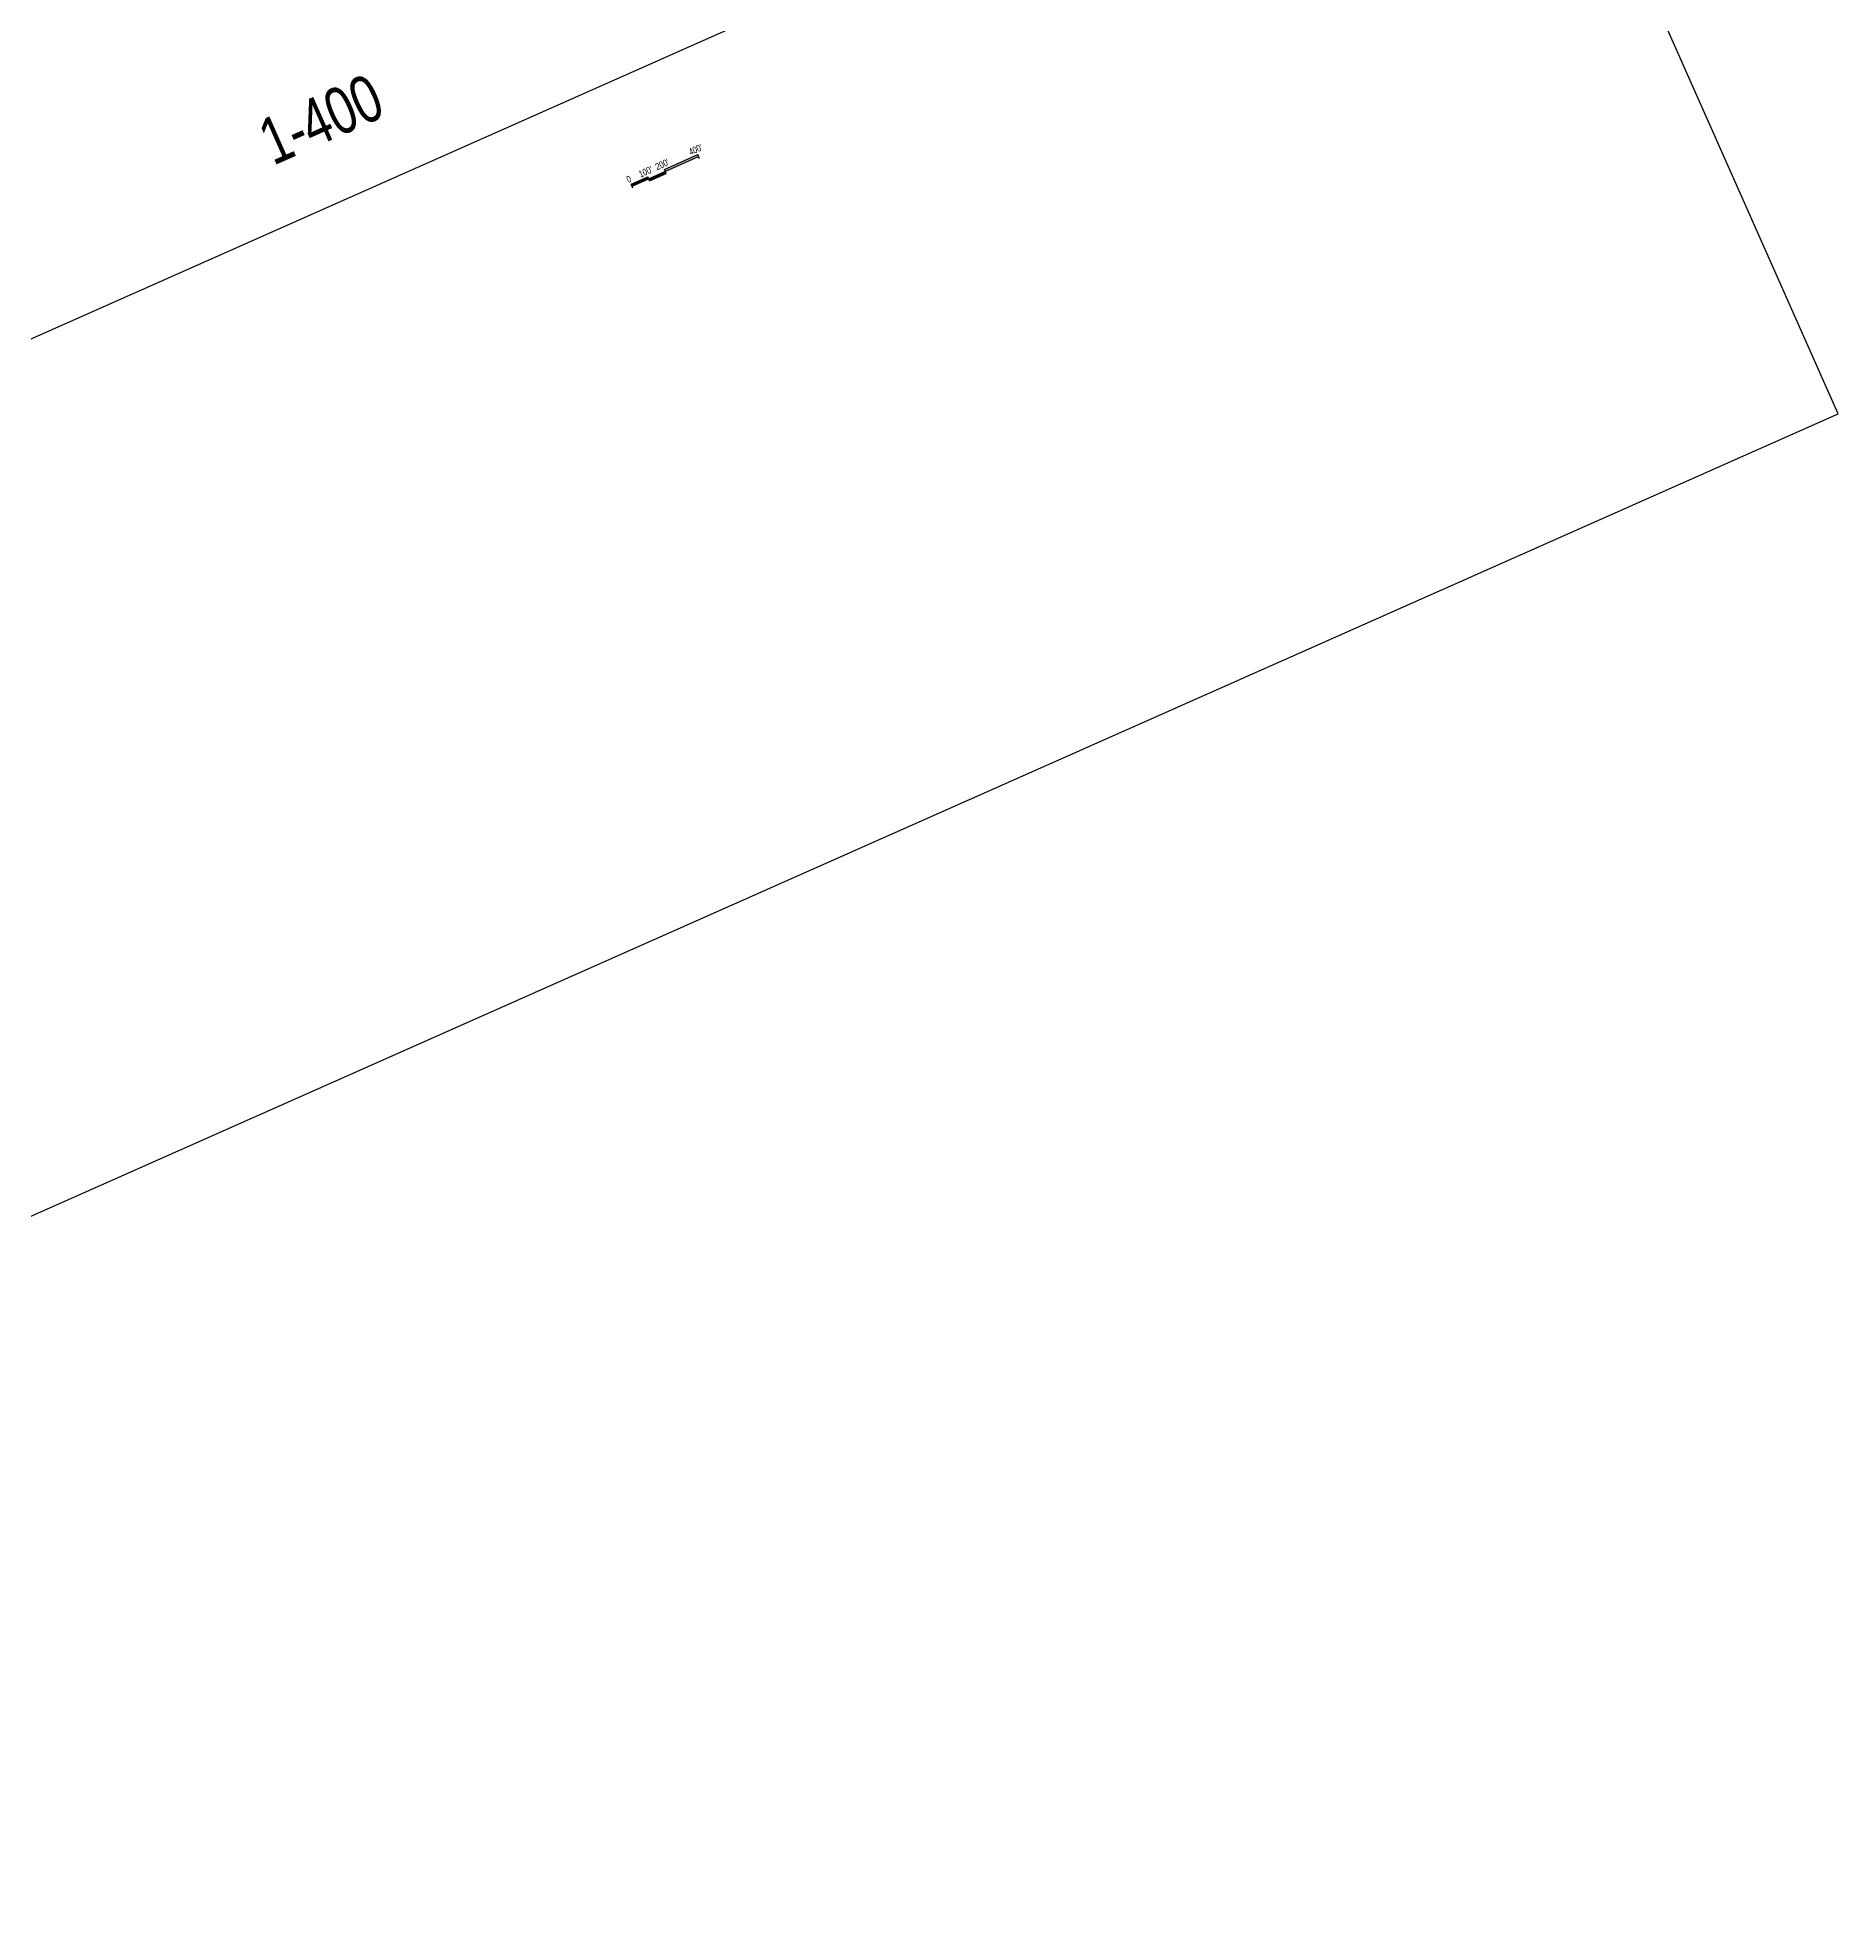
# Model space of a CAD drawing. Header units: inches. Extents: x -78213 to 209803, y -34177 to 209932.
# Drawn here: x 91234 to 209803, y -34177 to 89918 of the extents above; entities that cross this region are included whole.
import ezdxf
from ezdxf.enums import TextEntityAlignment as Align

# ---------------------------------------------------------------- set-up
doc = ezdxf.new("R2010")
doc.units = ezdxf.units.IN
doc.header["$LTSCALE"] = 1200
doc.header["$MEASUREMENT"] = 0
doc.layers.add('a-site-roof', color=4, linetype='Continuous')
doc.layers.add('a-vport', color=7, linetype='Continuous', plot=False)
doc.styles.add('SWISS_LIGHT', font='swissl.ttf', dxfattribs={"width": 0.75})

# ---------------------------------------------------------------- blocks, each defined once
blk = doc.blocks.new('sheet_1117')
blk.add_lwpolyline([(0, 0), (17, 0), (17, 11), (0, 11)], close=True)
blk = doc.blocks.new('Scale')
for p, q in [((0, 0), (0, 0.0625)), ((0, 0.0625), (0.25, 0.0625)), ((0, 0.03125), (1, 0.03125)), ((0.25, 0), (0.25, 0.0625)), ((0.25, 0), (0.5, 0)), ((0.5, 0), (0.5, 0.0625)), ((0.5, 0.0625), (1, 0.0625)), ((1, 0), (1, 0.0625))]:
    blk.add_line(p, q)
for points in [[(0, 0.0625), (0.25, 0.0625), (0, 0.03125), (0.25, 0.03125)], [(0.25, 0.03125), (0.5, 0.03125), (0.25, 0), (0.5, 0)], [(0.5, 0.0625), (1, 0.0625), (0.5, 0.03125), (1, 0.03125)]]:
    blk.add_solid(points)
at = {"style": 'SWISS_LIGHT', "width": 0.75}
for tag, p in [('0', (0, 0.0625)), ('1/4"', (0.25, 0.0625)), ('1/2"', (0.5, 0.0625)), ('1"', (1, 0.0625))]:
    blk.add_attdef(tag, text='', height=0.09375, dxfattribs=at).set_placement(p, align=Align.BOTTOM_CENTER)

msp = doc.modelspace()

# ---------------------------------------------------------------- block references
at = {"layer": 'a-site-roof', "xscale": 4800, "yscale": 4800, "zscale": 4800, "rotation": 23.94013698842527}
msp.add_blockref('Scale', (130430, 80000, 2059), dxfattribs=at).add_auto_attribs({'0': '0', '1/4"': "100'", '1/2"': "200'", '1"': "400'"})
at = {"layer": 'a-vport', "rotation": 23.94013698842527}
for p, xscale, yscale, zscale in [((-13937, -34177, 2059), 14400, 14400, 14400), ((27783, 42116, 2059), 9600, 9600, 9600), ((27783, 42116, 4119), 9600, 9600, 9600)]:
    msp.add_blockref('sheet_1117', p, dxfattribs=dict(at, xscale=xscale, yscale=yscale, zscale=zscale))

# ---------------------------------------------------------------- texts
at = {"layer": 'a-vport', "style": 'SWISS_LIGHT', "width": 0.75}
msp.add_text('1-400', height=3078.7, rotation=23.94014, dxfattribs=at).set_placement((106738, 81476, 2059))

doc.saveas('drawing.dxf')
